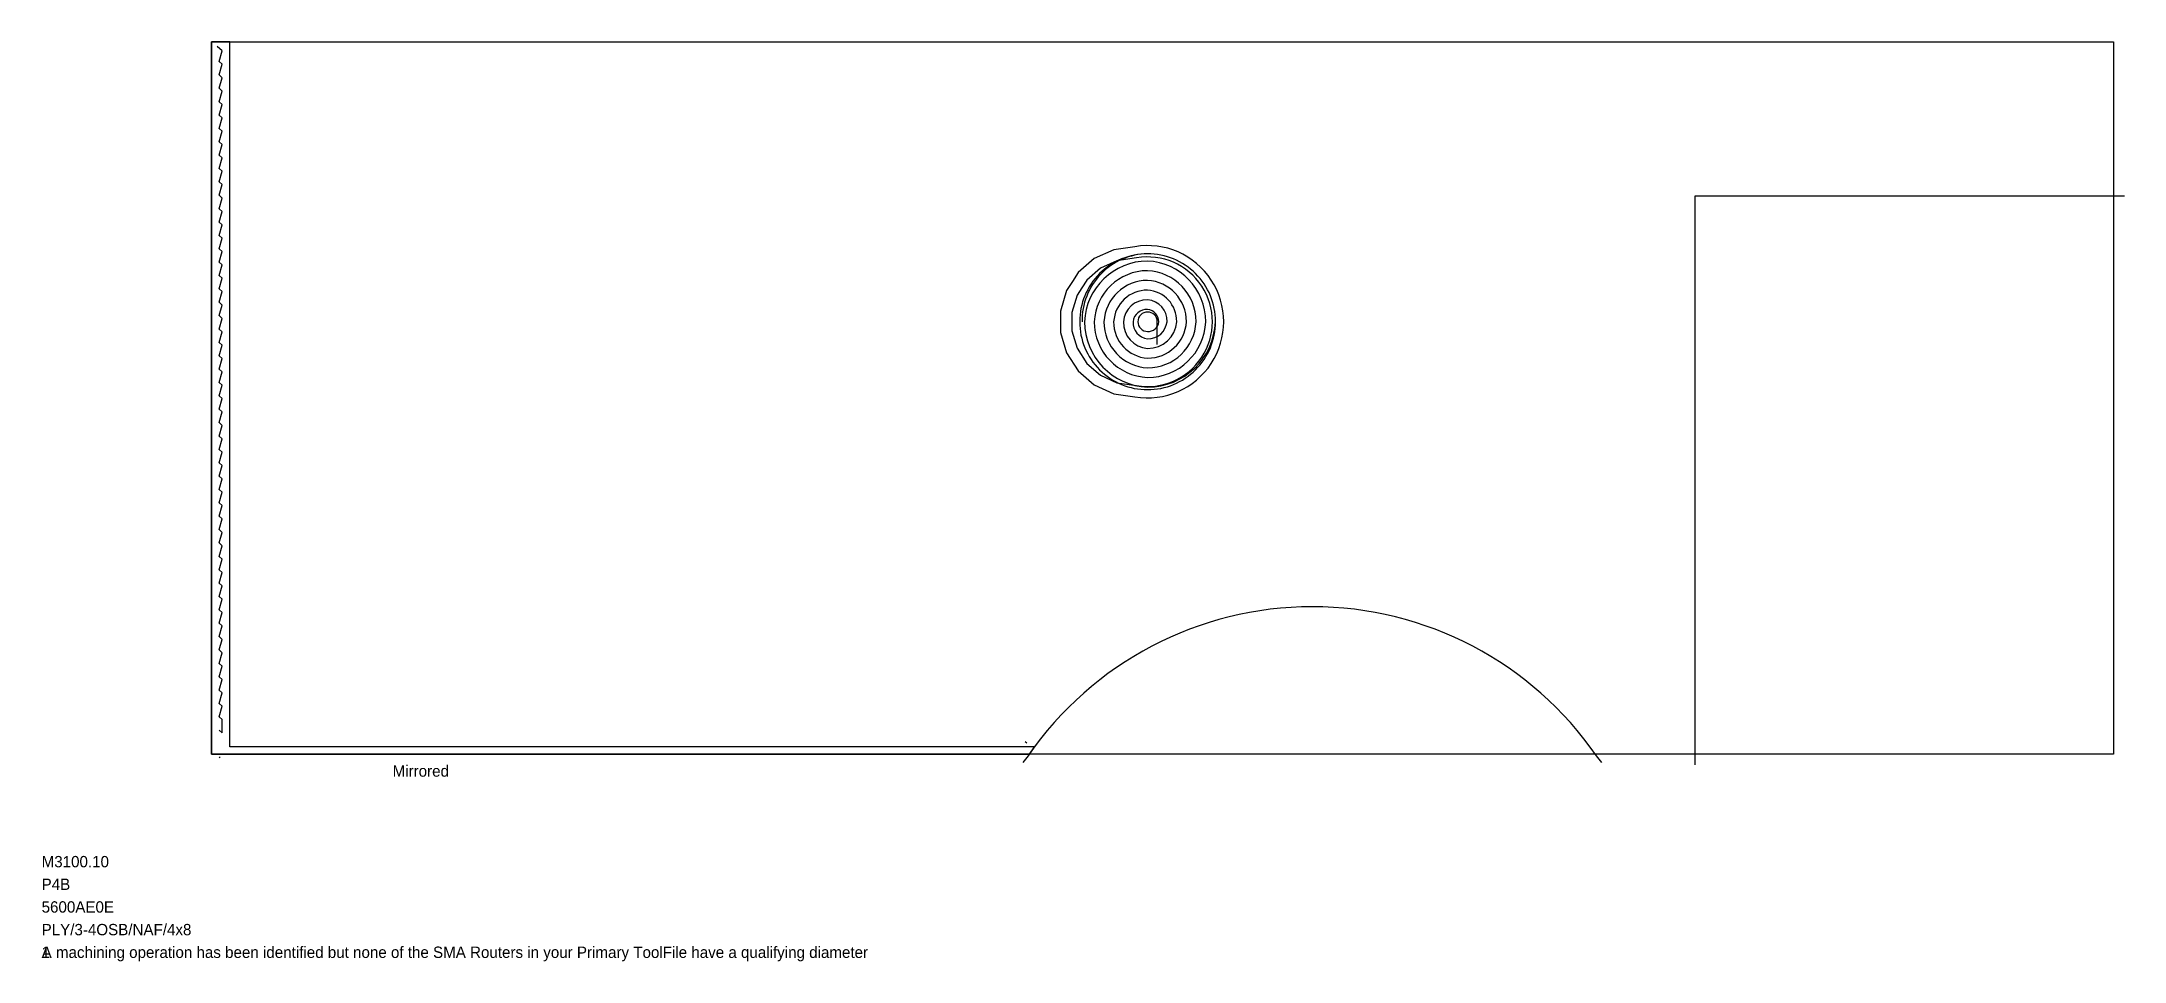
# Model space of a CAD drawing. Header units: metres. Extents: x -7.5 to 84.5, y -9.2 to 31.4.
import ezdxf

# ---------------------------------------------------------------- set-up
doc = ezdxf.new("R2010")
doc.units = ezdxf.units.M

msp = doc.modelspace()

# ---------------------------------------------------------------- linework, layer by layer
at = {"layer": 'BORDER_Z0P74', "color": 7}
msp.add_lwpolyline([(0, 0), (0, 31.446), (84, 31.446), (84, 0)], close=True, dxfattribs=at)
at = {"layer": 'ROUTE_Z0P375LT130RAMP', "color": 3}
msp.add_lwpolyline([(17.56, 0), (18.06, 0), (36.119, 0), (36.344, 0.312), (0.812, 0.312), (0.812, 31.446), (0, 31.446), (0, 0), (18.06, 0)], dxfattribs=at)
msp.add_lwpolyline([(38.275, 21.254), (38.02, 20.858), (37.765, 20.461), (37.5, 19.556), (37.5, 18.613), (37.765, 17.709), (38.275, 16.916), (38.988, 16.298), (39.845, 15.907), (40.779, 15.772, 1.184127), (40.779, 22.397), (39.845, 22.263), (38.988, 21.872), (38.275, 21.254), (38.02, 20.858)], format="xyb", dxfattribs=at)
msp.add_lwpolyline([(38.657, 20.923), (38.441, 20.587), (38.225, 20.251), (38, 19.484), (38, 18.685), (38.225, 17.919), (38.657, 17.246), (39.261, 16.723), (39.988, 16.391), (40.856, 16.266, 1.18669), (40.856, 21.903), (39.988, 21.779), (39.261, 21.447)], format="xyb", close=True, dxfattribs=at)
at = {"layer": 'ROUTE_Z0P375T130', "color": 3}
for points in [[(0.337, 1.051), (0.475, 0.931), (0.475, 1.521), (0.337, 1.642), (0.475, 2.112), (0.337, 2.232), (0.475, 2.702), (0.337, 2.822), (0.475, 3.292), (0.337, 3.413), (0.475, 3.883), (0.337, 4.003), (0.475, 4.473), (0.337, 4.593), (0.475, 5.063), (0.337, 5.184), (0.475, 5.654), (0.337, 5.774), (0.475, 6.244), (0.337, 6.364), (0.475, 6.834), (0.337, 6.955), (0.475, 7.425), (0.337, 7.545), (0.475, 8.015), (0.337, 8.135), (0.475, 8.605), (0.337, 8.726), (0.475, 9.196), (0.337, 9.316), (0.475, 9.786), (0.337, 9.906), (0.475, 10.376), (0.337, 10.497), (0.475, 10.967), (0.337, 11.087), (0.475, 11.557), (0.337, 11.677), (0.475, 12.147), (0.337, 12.268), (0.475, 12.738), (0.337, 12.858), (0.475, 13.328), (0.337, 13.448), (0.475, 13.918), (0.337, 14.039), (0.475, 14.509), (0.337, 14.629), (0.475, 15.099), (0.337, 15.219), (0.475, 15.689), (0.337, 15.81), (0.475, 16.28), (0.337, 16.4), (0.475, 16.87), (0.337, 16.99), (0.475, 17.46), (0.337, 17.581), (0.475, 18.051), (0.337, 18.171), (0.475, 18.641), (0.337, 18.761), (0.475, 19.231), (0.337, 19.352), (0.475, 19.822), (0.337, 19.942), (0.475, 20.412), (0.337, 20.532), (0.475, 21.002), (0.337, 21.123), (0.475, 21.593), (0.337, 21.713), (0.475, 22.183), (0.337, 22.303), (0.475, 22.773), (0.337, 22.894), (0.475, 23.364), (0.337, 23.484), (0.475, 23.954), (0.337, 24.074), (0.475, 24.544), (0.337, 24.665), (0.475, 25.135), (0.337, 25.255), (0.475, 25.725), (0.337, 25.845), (0.475, 26.315), (0.337, 26.436), (0.475, 26.906), (0.337, 27.026), (0.475, 27.496), (0.337, 27.616), (0.475, 28.086), (0.337, 28.207), (0.475, 28.677), (0.337, 28.797), (0.475, 29.267), (0.337, 29.387), (0.475, 29.857), (0.337, 29.978), (0.475, 30.448), (0.337, 30.568), (0.475, 31.038), (0.257, 31.229)], [(35.935, 0.557), (36.008, 0.493)], [(0.337, -0.129), (0.375, -0.163)]]:
    msp.add_lwpolyline(points, dxfattribs=at)
at = {"layer": 'ROUTE_Z0P75LT130RAMP', "color": 3}
msp.add_lwpolyline([(84.475, 24.625), (84.1, 24.625), (65.5, 24.625), (65.5, -0.1), (65.5, -0.475)], dxfattribs=at)
for points in [[(41.77, 18.085), (41.77, 19.085, 0.414214), (41.341, 19.513, 0.414214), (40.913, 19.085, 0.414214), (41.341, 18.656, 0.414214), (41.834, 19.085, 0.4), (41.341, 19.621, 0.4), (40.698, 19.085, 0.4), (41.341, 18.335, 0.4), (42.198, 19.085, 0.4), (41.341, 20.049, 0.4), (40.27, 19.085, 0.4), (41.341, 17.906, 0.4), (42.627, 19.085, 0.4), (41.341, 20.478, 0.4), (39.841, 19.085, 0.4), (41.341, 17.478, 0.4), (43.055, 19.085, 0.4), (41.341, 20.906, 0.4), (39.413, 19.085, 0.4), (41.341, 17.049, 0.4), (43.484, 19.085, 0.4), (41.341, 21.335, 0.4), (38.984, 19.085, 0.4), (41.341, 16.621, 0.4), (43.913, 19.085, 0.4), (41.341, 21.763, 0.4), (38.555, 19.085, 0.4), (41.341, 16.192, 0.4), (44.341, 19.085, 0.414214), (41.341, 22.085, 0.414214), (38.341, 19.085, 0.414214), (41.341, 16.085, 0.414214), (44.341, 19.085, 0.414214), (41.341, 22.085, 0.414214), (38.448, 19.085)], [(61.393, -0.378), (61.163, -0.082, 0.524773), (36.062, -0.082), (35.832, -0.378)]]:
    msp.add_lwpolyline(points, format="xyb", dxfattribs=at)

# ---------------------------------------------------------------- texts
at = {"layer": 'COMMENT', "color": 1}
msp.add_text('A machining operation has been identified but none of the SMA Routers in your Primary ToolFile have a qualifying diameter   ', height=0.5, dxfattribs=at).set_placement((-7.5, -9))
at = {"layer": 'DESCRIPTION', "color": 1}
msp.add_text('P4B', height=0.5, dxfattribs=at).set_placement((-7.5, -6))
at = {"layer": 'FILENAME', "color": 1}
msp.add_text('5600AE0E', height=0.5, dxfattribs=at).set_placement((-7.5, -7))
at = {"layer": 'ITEMNUMBER', "color": 1}
msp.add_text('M3100.10', height=0.5, dxfattribs=at).set_placement((-7.5, -5))
at = {"layer": 'MATERIALNAME', "color": 1}
msp.add_text('PLY/3-4OSB/NAF/4x8', height=0.5, dxfattribs=at).set_placement((-7.5, -8))
at = {"layer": 'Qty', "color": 1}
msp.add_text('1', height=0.5, dxfattribs=at).set_placement((-7.5, -9))
at = {"layer": 'RUNFIELD', "color": 1}
msp.add_text('Mirrored', height=0.5, dxfattribs=at).set_placement((8, -1))

doc.saveas('drawing.dxf')
